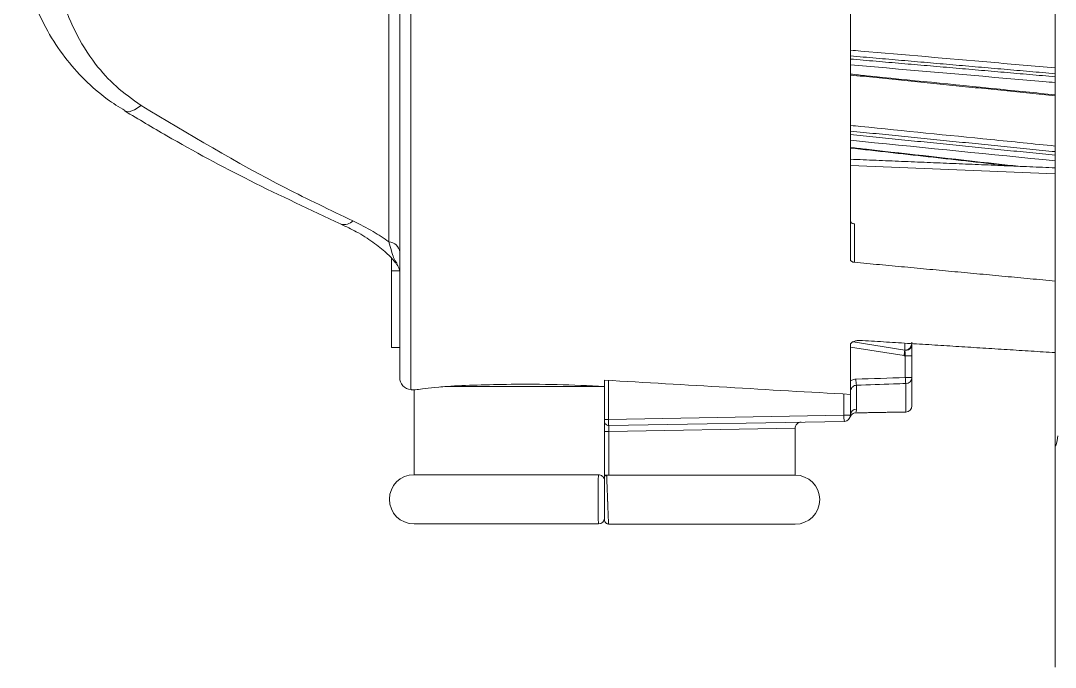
# Model space of a CAD drawing. Extents: x 12.1 to 108.7, y 1 to 80.4.
# Drawn here: x 12.281 to 14.806, y 29.834 to 31.412 of the extents above; entities that cross this region are included whole.
import ezdxf

# ---------------------------------------------------------------- set-up
doc = ezdxf.new("R2010")
doc.units = 0
doc.header["$MEASUREMENT"] = 0
doc.linetypes.add('SLD-Solid', pattern=[0])
doc.layers.add('OBJECT', color=7, linetype='CONTINUOUS')

msp = doc.modelspace()

# ---------------------------------------------------------------- linework, layer by layer
at = {"layer": 'OBJECT', "linetype": 'SLD-Solid', "lineweight": 15}
for p, q in [((13.18, 31.6616), (13.18, 30.8728)), ((13.2063, 30.5419), (13.2063, 31.6472)), ((13.2337, 31.6603), (13.2337, 30.512)), ((14.3063, 31.64), (14.3063, 30.8292)), ((14.8063, 31.6469), (14.8063, 30.3744)), ((14.3063, 31.0592), (14.8063, 31.0383)), ((14.316, 30.8227), (14.316, 30.9164)), ((13.1863, 30.8019), (13.1863, 30.8318)), ((13.1863, 30.8019), (13.2061, 30.8019)), ((13.1863, 30.6144), (13.1863, 30.8019)), ((14.8063, 30.6023), (14.8063, 30.7769)), ((14.3133, 30.6287), (14.4388, 30.6087)), ((14.3063, 30.6215), (14.3063, 30.5003)), ((14.4372, 30.5949), (14.3063, 30.6158)), ((14.4388, 30.6087), (14.4388, 30.6254)), ((14.4388, 30.6087), (14.4388, 30.6084)), ((14.4563, 30.6225), (14.4563, 30.6218)), ((14.4563, 30.5946), (14.4403, 30.5946)), ((14.4403, 30.5416), (14.4403, 30.5946)), ((14.4563, 30.5946), (14.4563, 30.5416)), ((13.7063, 30.5352), (13.7063, 30.528)), ((13.7063, 30.4395), (13.7063, 30.528)), ((13.7157, 30.5347), (13.7157, 30.4395)), ((14.4563, 30.5416), (14.4403, 30.5416)), ((14.4416, 30.4574), (14.4416, 30.5271)), ((14.4563, 30.5416), (14.4563, 30.4724)), ((13.3219, 30.52), (13.7063, 30.52)), ((14.2903, 30.4496), (14.2903, 30.5012)), ((14.3211, 30.5228), (14.3211, 30.4645)), ((14.3063, 30.5003), (14.3063, 30.4496)), ((13.7063, 30.4395), (13.7157, 30.4395)), ((13.7063, 30.4345), (13.7063, 30.4395)), ((13.7063, 30.3037), (13.7063, 30.4345)), ((13.7157, 30.4395), (14.2903, 30.4496)), ((14.2916, 30.4346), (13.7165, 30.4245)), ((14.3063, 30.4496), (14.2903, 30.4496)), ((13.7063, 30.4095), (13.7165, 30.4095)), ((14.1713, 30.4177), (13.7165, 30.4095)), ((13.7165, 30.4095), (13.7165, 30.3035)), ((14.8063, 30.3744), (14.8063, 29.8344)), ((13.6913, 30.3044), (13.2413, 30.3044)), ((13.7113, 30.3035), (13.7063, 30.3035)), ((13.7063, 30.3035), (13.7063, 30.2985)), ((13.7165, 30.3035), (13.7114, 30.3035)), ((13.7165, 30.3035), (14.1713, 30.3035)), ((13.6913, 30.1844), (13.2413, 30.1844)), ((13.7162, 30.1835), (14.1713, 30.1835))]:
    msp.add_line(p, q, dxfattribs=at)
at = {"layer": 'OBJECT', "linetype": 'SLD-Solid', "lineweight": 15, "flags": 128}
msp.add_lwpolyline([(12.5354, 31.192), (12.5355, 31.1919), (12.546, 31.1901), (12.5595, 31.1947), (12.5751, 31.2054)], dxfattribs=at)
at = {"layer": 'OBJECT', "linetype": 'SLD-Solid', "lineweight": 15}
for centre, radius, start, end in [((13.0713, 30.943), 0.0282, 253.4326, 317.5492), ((13.1789, 30.8453), 0.0275, 4.0138, 87.7114), ((13.1763, 30.7984), 0.03, 0.0321, 43.1668), ((14.3212, 30.6151), 0.1178, 350.1014, 356.7051), ((14.4417, 30.6227), 0.0146, 258.3809, 356.6686), ((13.2363, 30.5419), 0.03, 180, 265), ((14.4125, 30.5381), 0.0927, 180.4258, 189.4508), ((14.5336, 30.5424), 0.0933, 180.4647, 189.4222), ((14.4416, 30.5418), 0.0148, 270.0662, 359.0793), ((14.3213, 30.4495), 0.015, 90.8773, 179.8824), ((14.4413, 30.4724), 0.015, 271, 0), ((13.7163, 30.4345), 0.01, 180, 271), ((14.1863, 30.4177), 0.015, 91, 181.2172), ((14.3478, 30.4468), 0.0575, 177.2729, 192.3005), ((14.2913, 30.4496), 0.015, 271, 0), ((13.2413, 30.2444), 0.06, 90, 270), ((14.1713, 30.2435), 0.06, 270, 90), ((13.6913, 30.1994), 0.015, 270, 0)]:
    msp.add_arc(centre, radius, start, end, dxfattribs=at)
for centre, major_axis, ratio, start_param, end_param in [((14.4413, 30.6267), (0.002, 0.0181), 0.822743, 3.101906, 4.843744), ((14.4423, 30.6267), (0.0053, 0.0318), 0.929595, 3.148761, 3.253481), ((31.0176, 32.6844), (30.3646, 0), 0.08615, 4.105744, 4.129601), ((-3.5852, 32.6444), (37.4371, 0), 0.064085, 5.211071, 5.21474), ((13.7163, 30.4395), (-0.0002, 0.015), 0.044174, 1.569897, 3.14185), ((14.8064, 32.6844), (0, 2.31), 0.017455, 3.139566, 3.28842)]:
    msp.add_ellipse(centre, major_axis=major_axis, ratio=ratio, start_param=start_param, end_param=end_param, dxfattribs=at)
for points, knots in [([(12.2814, 31.564), (12.283, 31.5559), (12.2899, 31.5197), (12.311, 31.46), (12.3449, 31.3875), (12.3869, 31.3234), (12.436, 31.2679), (12.4854, 31.224), (12.5212, 31.2019), (12.5358, 31.1928)], [0, 0, 0, 0, 0.054985, 0.244143, 0.42061, 0.585925, 0.744248, 0.895614, 1, 1, 1, 1]), ([(12.5751, 31.2054), (12.5543, 31.2202), (12.5119, 31.2504), (12.4574, 31.3115), (12.411, 31.3869), (12.3816, 31.4629), (12.3699, 31.5118), (12.3657, 31.529)], [0, 0, 0, 0, 0.180504, 0.366966, 0.612055, 0.863561, 1, 1, 1, 1]), ([(14.3063, 31.3405), (14.3148, 31.3398), (14.4291, 31.3299), (14.5957, 31.3154), (14.754, 31.3017), (14.8063, 31.2972)], [0, 0, 0, 0, 0.050586, 0.685793, 1, 1, 1, 1]), ([(14.8063, 31.2613), (14.7963, 31.2621), (14.6296, 31.2766), (14.463, 31.291), (14.3063, 31.3046)], [0, 0, 0, 0, 0.060204, 1, 1, 1, 1]), ([(14.3063, 31.2819), (14.3193, 31.2806), (14.4382, 31.2686), (14.6048, 31.2517), (14.7585, 31.2362), (14.8063, 31.2313)], [0, 0, 0, 0, 0.077897, 0.713096, 1, 1, 1, 1]), ([(12.5352, 31.1921), (12.5693, 31.1717), (12.6697, 31.1117), (12.8451, 31.0175), (12.9889, 30.9506), (13.0632, 30.916)], [0, 0, 0, 0, 0.1991074, 0.5856801, 1, 1, 1, 1]), ([(13.0921, 30.924), (13.037, 30.9502), (12.8605, 31.0343), (12.6915, 31.1356), (12.5751, 31.2054)], [0, 0, 0, 0, 0.311682, 1, 1, 1, 1]), ([(14.3063, 31.1567), (14.3148, 31.1558), (14.4291, 31.1443), (14.5957, 31.1276), (14.754, 31.1117), (14.8063, 31.1064)], [0, 0, 0, 0, 0.050586, 0.685793, 1, 1, 1, 1]), ([(14.8063, 31.0703), (14.7963, 31.0713), (14.6296, 31.088), (14.463, 31.1048), (14.3063, 31.1205)], [0, 0, 0, 0, 0.060204, 1, 1, 1, 1]), ([(14.3063, 31.1029), (14.3193, 31.1014), (14.4382, 31.0881), (14.5747, 31.0729), (14.6983, 31.059), (14.7159, 31.0571)], [0, 0, 0, 0, 0.0950856, 0.8704467, 1, 1, 1, 1]), ([(13.0628, 30.9158), (13.0757, 30.9098), (13.105, 30.896), (13.1427, 30.8714), (13.1738, 30.8464), (13.1915, 30.8282), (13.196, 30.8218), (13.1969, 30.8205)], [0, 0, 0, 0, 0.1960745, 0.4467848, 0.7097648, 0.9415963, 1, 1, 1, 1]), ([(13.18, 30.8728), (13.1676, 30.8813), (13.1411, 30.8995), (13.1091, 30.9155), (13.0921, 30.924)], [0, 0, 0, 0, 0.4689525, 1, 1, 1, 1]), ([(14.316, 30.9164), (14.3149, 30.9166), (14.3126, 30.917), (14.3097, 30.9184), (14.3075, 30.9201), (14.3065, 30.9218), (14.3064, 30.9229), (14.3063, 30.9232)], [0, 0, 0, 0, 0.220975, 0.441907, 0.663713, 0.88522, 1, 1, 1, 1]), ([(13.18, 30.8728), (13.1841, 30.8578), (13.1917, 30.8301), (13.1964, 30.8245), (13.1986, 30.822)], [0, 0, 0, 0, 0.543005, 1, 1, 1, 1]), ([(14.3063, 30.8292), (14.3064, 30.8285), (14.3067, 30.8272), (14.3084, 30.8253), (14.311, 30.8238), (14.3137, 30.823), (14.3154, 30.8227), (14.316, 30.8227)], [0, 0, 0, 0, 0.219651, 0.439264, 0.659733, 0.880541, 1, 1, 1, 1]), ([(14.3063, 30.6215), (14.3064, 30.6222), (14.3067, 30.6244), (14.3099, 30.6276), (14.3164, 30.6304), (14.3253, 30.6321), (14.332, 30.632), (14.3354, 30.6319)], [0, 0, 0, 0, 0.119375, 0.340233, 0.560698, 0.78033, 1, 1, 1, 1]), ([(14.4388, 30.6087), (14.4393, 30.6086), (14.4403, 30.6085), (14.4428, 30.6085), (14.4465, 30.6093), (14.4508, 30.6119), (14.4542, 30.6158), (14.4559, 30.6199), (14.4563, 30.6229), (14.4563, 30.6241), (14.4563, 30.6244)], [0, 0, 0, 0, 0.0576, 0.105326, 0.282084, 0.45856, 0.647789, 0.842692, 0.950285, 1, 1, 1, 1]), ([(14.4403, 30.5946), (14.4403, 30.5963), (14.4401, 30.5997), (14.4397, 30.6042), (14.4393, 30.607), (14.4389, 30.6081), (14.4388, 30.6084)], [0, 0, 0, 0, 0.2957921, 0.5915363, 0.8886481, 1, 1, 1, 1]), ([(14.4563, 30.6218), (14.4563, 30.6205), (14.4563, 30.6175), (14.4563, 30.61), (14.4563, 30.6031), (14.4563, 30.5979), (14.4563, 30.5959), (14.4563, 30.5946)], [0, 0, 0, 0, 0.2444455, 0.5366314, 0.8301286, 0.8798031, 1, 1, 1, 1]), ([(14.3063, 30.5331), (14.3075, 30.5339), (14.3115, 30.5366), (14.3164, 30.5371), (14.3198, 30.5374)], [0, 0, 0, 0, 0.301136, 1, 1, 1, 1]), ([(14.4416, 30.5271), (14.4316, 30.5267), (14.3914, 30.5253), (14.3513, 30.5239), (14.3211, 30.5228)], [0, 0, 0, 0, 0.248206, 1, 1, 1, 1]), ([(13.2413, 30.5113), (13.2428, 30.5115), (13.2472, 30.512), (13.2802, 30.5161), (13.3151, 30.5194), (13.3219, 30.52)], [0, 0, 0, 0, 0.299631, 0.862936, 1, 1, 1, 1]), ([(13.7063, 30.52), (13.6674, 30.5217), (13.5884, 30.5252), (13.4839, 30.5254), (13.3923, 30.5234), (13.3456, 30.5212), (13.3219, 30.52)], [0, 0, 0, 0, 0.269196, 0.546082, 0.769543, 1, 1, 1, 1]), ([(14.3211, 30.5228), (14.3194, 30.5226), (14.316, 30.522), (14.3116, 30.519), (14.3083, 30.5148), (14.3066, 30.5102), (14.3064, 30.5071), (14.3063, 30.5059)], [0, 0, 0, 0, 0.2024878, 0.4106734, 0.6291094, 0.8572147, 1, 1, 1, 1]), ([(14.3058, 30.4456), (14.3058, 30.4456), (14.3059, 30.4456), (14.306, 30.4459), (14.3063, 30.4467), (14.3068, 30.4477), (14.3079, 30.4494), (14.3097, 30.4514), (14.3127, 30.4537), (14.3166, 30.4552), (14.3193, 30.4551), (14.3205, 30.4551)], [0, 0, 0, 0, 0.041954, 0.365308, 0.504525, 0.601588, 0.653453, 0.716289, 0.8123, 0.919262, 1, 1, 1, 1]), ([(14.3211, 30.4645), (14.3209, 30.4627), (14.3205, 30.4568), (14.3204, 30.4578), (14.3204, 30.4584)], [0, 0, 0, 0, 0.299518, 1, 1, 1, 1]), ([(13.7063, 30.4095), (13.7063, 30.4114), (13.7063, 30.416), (13.7063, 30.423), (13.7063, 30.4294), (13.7063, 30.4337), (13.7063, 30.4342), (13.7063, 30.4345)], [0, 0, 0, 0, 0.141187, 0.355834, 0.570521, 0.785262, 1, 1, 1, 1]), ([(13.7165, 30.4245), (13.7165, 30.4243), (13.7166, 30.424), (13.7166, 30.4214), (13.7166, 30.4176), (13.7166, 30.4134), (13.7166, 30.4106), (13.7165, 30.4095)], [0, 0, 0, 0, 0.2147768, 0.4295123, 0.6441713, 0.8588022, 1, 1, 1, 1]), ([(13.6913, 30.1844), (13.6913, 30.1846), (13.6912, 30.1853), (13.6911, 30.1922), (13.691, 30.2056), (13.6909, 30.2235), (13.6909, 30.2437), (13.6909, 30.264), (13.691, 30.2821), (13.6911, 30.2958), (13.6912, 30.3033), (13.6913, 30.3041), (13.6913, 30.3044)], [0, 0, 0, 0, 0.0672078, 0.1745511, 0.2818566, 0.3891422, 0.4964318, 0.6037483, 0.7111059, 0.8185046, 0.9259266, 1, 1, 1, 1]), ([(13.6913, 30.3044), (13.693, 30.3042), (13.6964, 30.3039), (13.7009, 30.3013), (13.7043, 30.2975), (13.7061, 30.2933), (13.7063, 30.2905), (13.7063, 30.2894)], [0, 0, 0, 0, 0.214645, 0.429292, 0.643909, 0.858556, 1, 1, 1, 1]), ([(13.7063, 30.2985), (13.7064, 30.2992), (13.7065, 30.3005), (13.7077, 30.3021), (13.7094, 30.3033), (13.7107, 30.3034), (13.7113, 30.3035)], [0, 0, 0, 0, 0.2498926, 0.4997745, 0.7498908, 1, 1, 1, 1]), ([(13.7114, 30.3014), (13.7115, 30.301), (13.7115, 30.3001), (13.7118, 30.2945), (13.7121, 30.2871), (13.7124, 30.2772), (13.7129, 30.2652), (13.7133, 30.254), (13.7136, 30.2457), (13.7138, 30.2415), (13.7139, 30.2394), (13.7139, 30.2383), (13.7139, 30.2378), (13.7139, 30.2375), (13.7139, 30.2374), (13.7139, 30.2373), (13.7139, 30.2373), (13.7139, 30.2372), (13.7139, 30.2372), (13.7139, 30.2372), (13.7139, 30.2372), (13.7139, 30.2372), (13.7139, 30.2372), (13.714, 30.2355), (13.7142, 30.2305), (13.7146, 30.2207), (13.7151, 30.2074), (13.7156, 30.1951), (13.716, 30.1877), (13.7162, 30.1839), (13.7162, 30.1843), (13.7162, 30.1843)], [0, 0, 0, 0, 0.057382, 0.126015, 0.197932, 0.273135, 0.351624, 0.433401, 0.475598, 0.497016, 0.507804, 0.513217, 0.515929, 0.517286, 0.517965, 0.518304, 0.518474, 0.518559, 0.518601, 0.518623, 0.518633, 0.518639, 0.518641, 0.518644, 0.549153, 0.608367, 0.696184, 0.812456, 0.900612, 0.979029, 1, 1, 1, 1]), ([(13.7063, 30.1944), (13.7063, 30.1953), (13.7063, 30.197), (13.7063, 30.2022), (13.7063, 30.209), (13.7063, 30.2176), (13.7063, 30.2273), (13.7063, 30.238), (13.7063, 30.2491), (13.7063, 30.2601), (13.7063, 30.2706), (13.7063, 30.28), (13.7063, 30.288), (13.7063, 30.2939), (13.7063, 30.2978), (13.7063, 30.2983), (13.7063, 30.2985)], [0, 0, 0, 0, 0.068108, 0.136434, 0.205419, 0.274732, 0.344859, 0.415401, 0.486776, 0.5586, 0.631157, 0.704149, 0.777664, 0.851556, 0.925496, 1, 1, 1, 1]), ([(13.7063, 30.2894), (13.7063, 30.2891), (13.7063, 30.2885), (13.7063, 30.283), (13.7063, 30.2726), (13.7063, 30.2591), (13.7063, 30.2439), (13.7063, 30.2287), (13.7063, 30.2153), (13.7063, 30.2053), (13.7063, 30.2001), (13.7063, 30.1996), (13.7063, 30.1994)], [0, 0, 0, 0, 0.072498, 0.180112, 0.287694, 0.395229, 0.502719, 0.610181, 0.717644, 0.825134, 0.932669, 1, 1, 1, 1]), ([(13.7063, 30.1944), (13.7065, 30.1931), (13.7067, 30.1904), (13.7091, 30.1869), (13.7124, 30.1844), (13.715, 30.184), (13.7162, 30.1838)], [0, 0, 0, 0, 0.236845, 0.494034, 0.754311, 1, 1, 1, 1])]:
    msp.add_open_spline(points, degree=3, knots=knots, dxfattribs=at)
for points in [[(14.8063, 31.283), (14.3063, 31.3263)], [(14.3063, 31.3188), (14.8063, 31.2755)], [(14.3063, 31.2797), (14.8063, 31.2291)], [(14.8063, 31.0927), (14.3063, 31.1429)], [(14.3063, 31.1344), (14.8063, 31.0841)], [(14.3063, 31.1016), (14.6981, 31.0578)], [(14.8063, 31.0533), (14.3063, 31.0742)], [(13.1986, 30.822), (13.1997, 30.82)], [(14.316, 30.8227), (14.8063, 30.7769)], [(14.8063, 30.6023), (14.3354, 30.6319)], [(13.1863, 30.6144), (13.2063, 30.6144)], [(13.2337, 30.512), (13.2413, 30.5113)], [(13.2413, 30.5113), (13.2413, 30.3044)], [(14.3205, 30.4553), (14.4416, 30.4574)], [(14.1713, 30.3035), (14.1713, 30.4177)], [(13.7113, 30.3035), (13.7114, 30.3014)], [(13.7162, 30.1843), (13.7163, 30.1848)]]:
    msp.add_open_spline(points, degree=1, dxfattribs=at)

doc.saveas('drawing.dxf')
